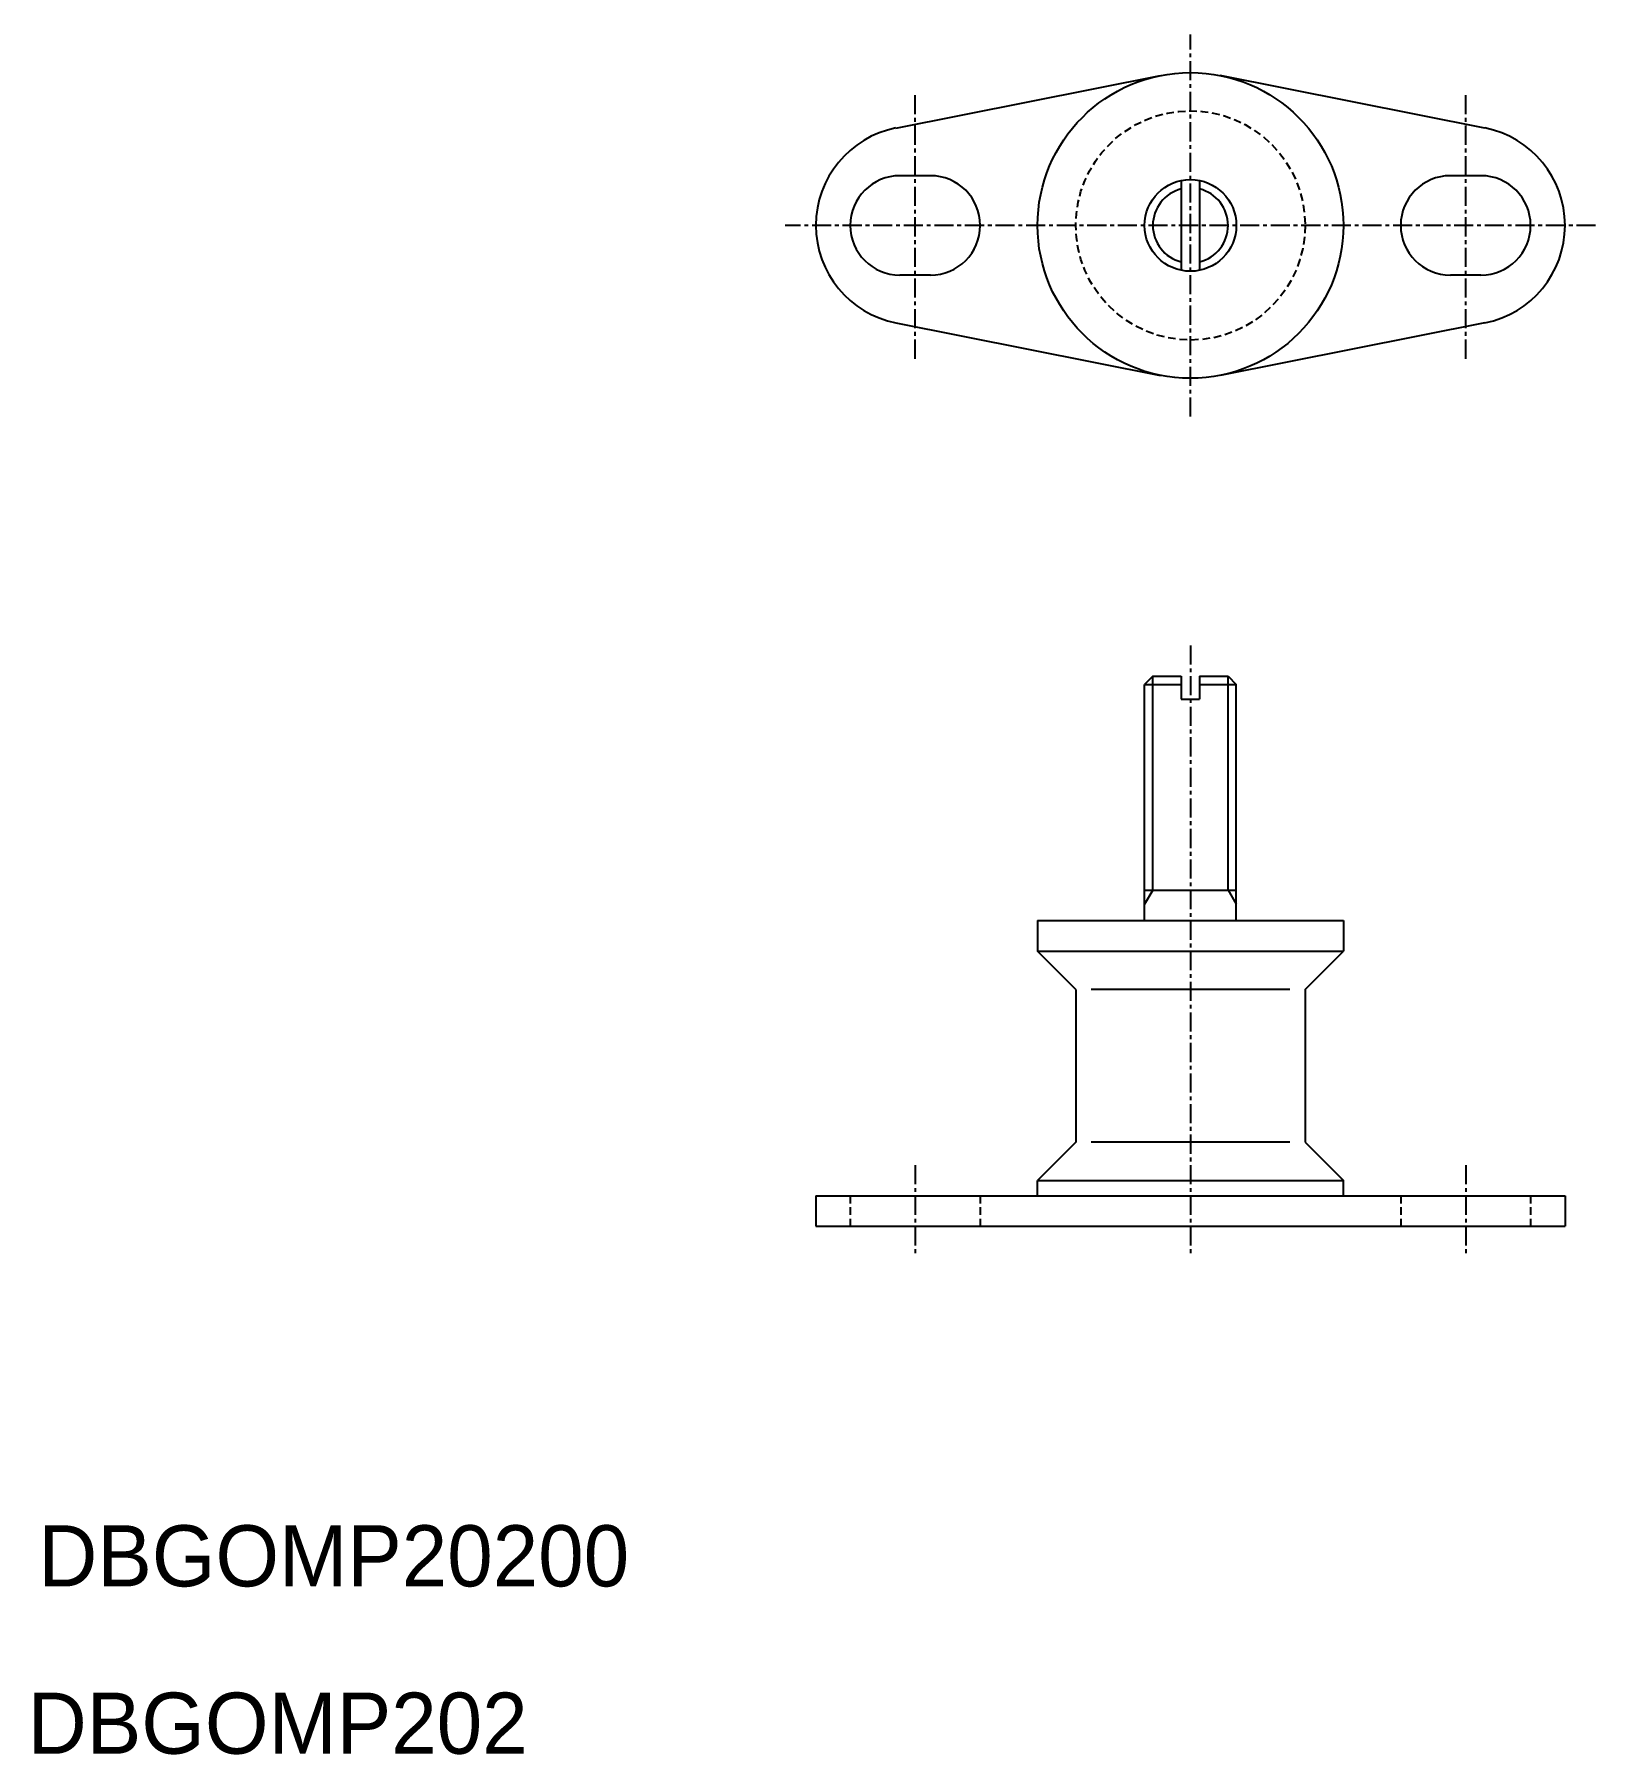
# Model space of a CAD drawing. Extents: x 13 to 115, y 16 to 128.
import ezdxf

# ---------------------------------------------------------------- set-up
doc = ezdxf.new("R2010")
doc.units = 0
doc.linetypes.add('CENTER', pattern=[2, 1.25, -0.25, 0.25, -0.25])
doc.linetypes.add('DASHED', pattern=[0.75, 0.5, -0.25])
doc.layers.get('0').update_dxf_attribs({"linetype": 'CONTINUOUS'})
doc.layers.add('CENTER', color=1, linetype='CENTER')

# ---------------------------------------------------------------- blocks, each defined once
blk = doc.blocks.new('A$C77B54946')
at = {"color": 7, "linetype": 'CONTINUOUS'}
for p, q in [((-3.25, -1), (-3.25, 1)), ((3.25, -1), (3.25, 1))]:
    blk.add_line(p, q, dxfattribs=at)
for centre, start, end in [((0, 1), 0, 180), ((0, -1), 180, 0)]:
    blk.add_arc(centre, 3.25, start, end, dxfattribs=at)

msp = doc.modelspace()

# ---------------------------------------------------------------- linework, layer by layer
at = {"color": 7, "linetype": 'CONTINUOUS'}
for p, q in [((68.92, 122.35), (86.24, 125.79)), ((107.45, 122.35), (90.13, 125.79)), ((87.59, 118.92), (87.59, 113.04)), ((88.79, 118.92), (88.79, 113.04)), ((107.19, 115.98), (107.19, 115.98)), ((107.19, 115.98), (107.19, 115.98)), ((107.19, 115.98), (107.19, 115.98)), ((68.92, 109.6), (86.24, 106.17)), ((107.45, 109.6), (90.13, 106.17)), ((85.73, 86.49), (85.19, 85.95)), ((85.19, 70.49), (85.19, 85.95)), ((85.19, 85.95), (87.59, 85.95)), ((85.73, 86.49), (87.59, 86.49)), ((87.59, 86.49), (87.59, 84.99)), ((88.79, 86.49), (88.79, 84.99)), ((88.79, 86.49), (90.65, 86.49)), ((88.79, 85.95), (91.19, 85.95)), ((90.65, 86.49), (91.19, 85.95)), ((91.19, 70.49), (91.19, 85.95)), ((87.59, 84.99), (88.79, 84.99)), ((85.19, 72.49), (91.19, 72.49)), ((78.19, 70.49), (98.19, 70.49)), ((78.19, 70.49), (98.19, 70.49)), ((78.19, 70.49), (78.19, 68.49)), ((98.19, 70.49), (98.19, 68.49)), ((78.19, 68.49), (98.19, 68.49)), ((80.69, 65.99), (78.19, 68.49)), ((95.69, 65.99), (98.19, 68.49)), ((80.69, 65.99), (80.69, 55.99)), ((94.69, 65.99), (81.69, 65.99)), ((95.69, 65.99), (95.69, 55.99)), ((80.69, 55.99), (78.19, 53.49)), ((94.69, 55.99), (81.69, 55.99)), ((95.69, 55.99), (98.19, 53.49)), ((78.19, 53.49), (98.19, 53.49)), ((78.19, 52.49), (78.19, 53.49)), ((98.19, 52.49), (98.19, 53.49)), ((63.69, 52.49), (112.69, 52.49)), ((63.69, 52.49), (63.69, 50.49)), ((112.69, 52.49), (112.69, 50.49)), ((63.69, 50.49), (112.69, 50.49))]:
    msp.add_line(p, q, dxfattribs=at)
at = {"color": 3, "linetype": 'CONTINUOUS'}
for p, q in [((85.73, 72.49), (85.73, 86.49)), ((90.65, 72.49), (90.65, 86.49)), ((85.73, 72.49), (85.19, 71.56)), ((90.65, 72.49), (91.19, 71.56))]:
    msp.add_line(p, q, dxfattribs=at)
at = {"color": 3, "linetype": 'DASHED'}
for p, q in [((65.94, 52.49), (65.94, 50.49)), ((74.44, 52.49), (74.44, 50.49)), ((101.94, 52.49), (101.94, 50.49)), ((110.44, 52.49), (110.44, 50.49))]:
    msp.add_line(p, q, dxfattribs=at)
at = {"color": 7, "linetype": 'CONTINUOUS'}
for radius in [10, 3]:
    msp.add_circle((88.19, 115.98), radius, dxfattribs=at)
at = {"color": 3, "linetype": 'DASHED'}
msp.add_circle((88.19, 115.98), 7.5, dxfattribs=at)
at = {"color": 7, "linetype": 'CONTINUOUS'}
for centre, start, end in [((70.19, 115.98), 101.2123, 258.7877), ((106.19, 115.98), 281.2123, 78.7877)]:
    msp.add_arc(centre, 6.5, start, end, dxfattribs=at)
at = {"color": 3, "linetype": 'CONTINUOUS'}
for start, end in [(104.1258, 255.8742), (284.1258, 75.8742)]:
    msp.add_arc((88.19, 115.98), 2.46, start, end, dxfattribs=at)
at = {"layer": 'CENTER', "color": 1, "linetype": 'CENTER'}
for p, q in [((88.19, 103.48), (88.19, 128.48)), ((70.19, 107.26), (70.19, 124.7)), ((106.19, 107.26), (106.19, 124.7)), ((114.69, 115.98), (61.69, 115.98)), ((88.19, 88.49), (88.19, 48.49)), ((70.19, 54.49), (70.19, 48.49)), ((106.19, 54.49), (106.19, 48.49))]:
    msp.add_line(p, q, dxfattribs=at)

# ---------------------------------------------------------------- block references
at = {"color": 7, "linetype": 'CONTINUOUS', "rotation": 90}
for p in [(70.19, 115.98), (106.19, 115.98)]:
    msp.add_blockref('A$C77B54946', p, dxfattribs=at)

# ---------------------------------------------------------------- texts
at = {"color": 7, "linetype": 'CONTINUOUS'}
for s, p in [('DBGOMP20200', (12.83, 26.93)), ('DBGOMP202', (12.14, 15.98))]:
    msp.add_text(s, height=4, dxfattribs=at).set_placement(p)

doc.saveas('drawing.dxf')
